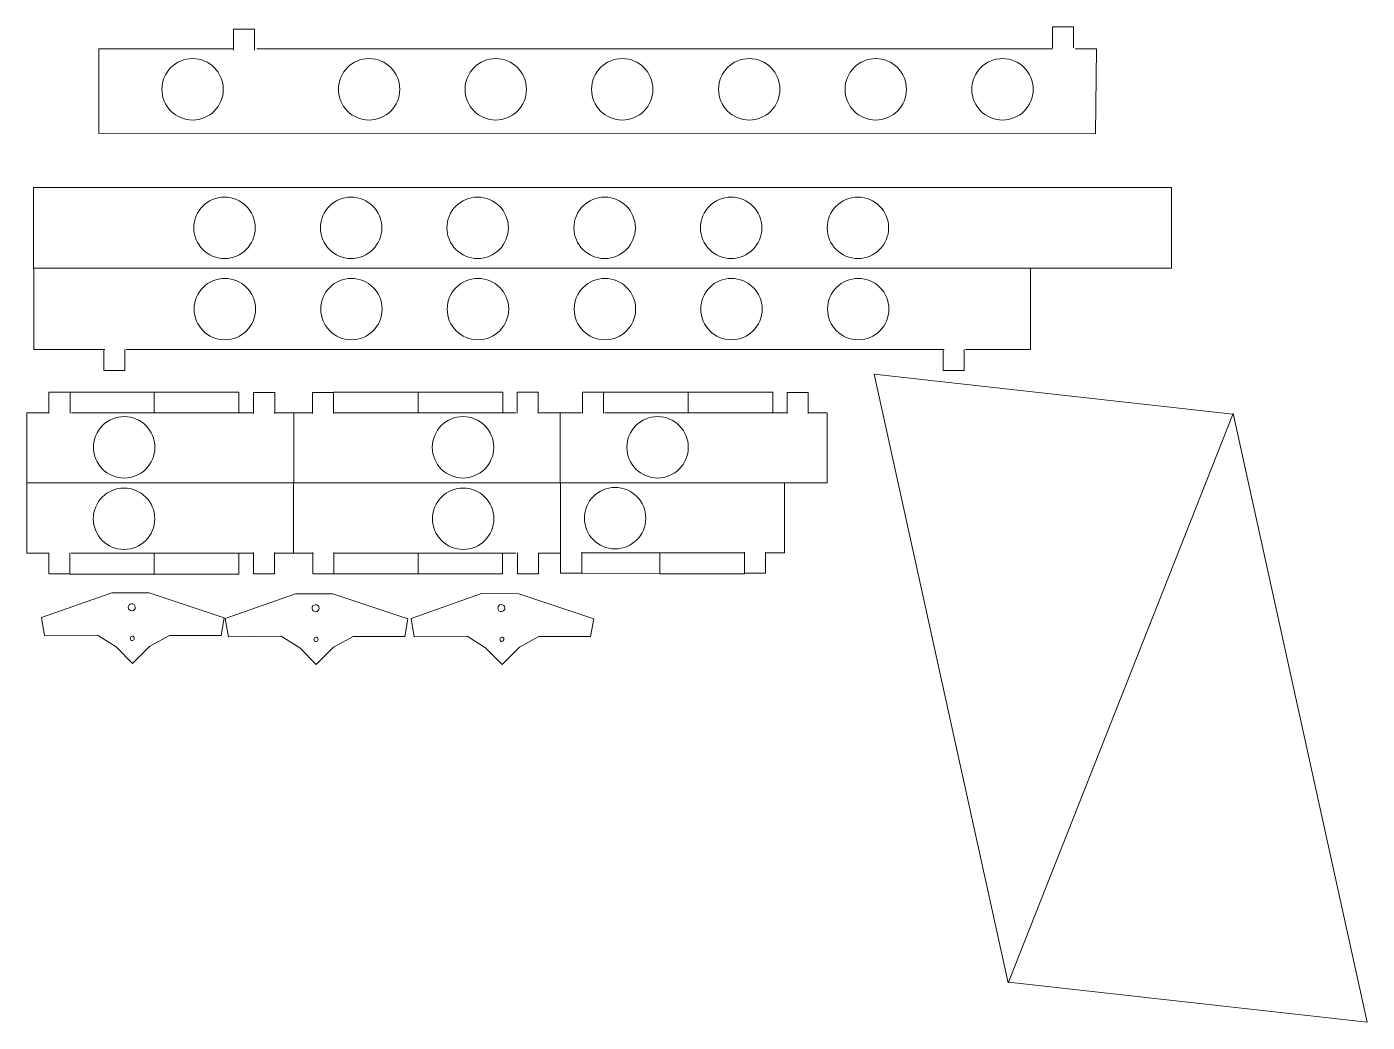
# Model space of a CAD drawing. Header units: millimetres. Extents: x -304 to 304, y -349 to 274.
# Drawn here: x -77.4 to 304.5, y -349 to -65.5 of the extents above; entities that cross this region are included whole.
import ezdxf

# ---------------------------------------------------------------- set-up
doc = ezdxf.new("R2010")
doc.units = ezdxf.units.MM
doc.header["$MEASUREMENT"] = 0
doc.layers.add('Layer 1', color=7, linetype='Continuous')

msp = doc.modelspace()

# ---------------------------------------------------------------- linework, layer by layer
at = {"layer": 'Layer 1', "color": 240, "lineweight": 9}
for points, knots in [([(-12.5644, -72.1648), (-12.5644, -72.1648), (-12.5644, -66.1648), (-12.5644, -66.1648), (-12.5644, -66.1648), (-12.5644, -66.1648), (-18.5644, -66.1648), (-18.5644, -66.1648), (-18.5644, -66.1648), (-18.5644, -66.1648), (-18.5644, -72.1648), (-18.5644, -72.1648)], [0, 0, 0, 0, 0.25, 0.25, 0.25, 0.25, 0.5, 0.5, 0.5, 0.5, 1, 1, 1, 1]), ([(220.798, -71.5273), (220.798, -71.5273), (220.798, -65.5273), (220.798, -65.5273), (220.798, -65.5273), (220.798, -65.5273), (214.798, -65.5273), (214.798, -65.5273), (214.798, -65.5273), (214.798, -65.5273), (214.798, -71.5273), (214.798, -71.5273)], [0, 0, 0, 0, 0.25, 0.25, 0.25, 0.25, 0.5, 0.5, 0.5, 0.5, 1, 1, 1, 1]), ([(-18.6007, -71.8298), (-18.6007, -71.8298), (-56.9157, -71.8298), (-56.9157, -71.8298), (-56.9157, -71.8298), (-56.9157, -71.8298), (-56.9157, -95.8882), (-56.9157, -95.8882), (-56.9157, -95.8882), (-56.9157, -95.8882), (227.0361, -95.975), (227.0361, -95.975), (227.0361, -95.975), (227.0361, -95.975), (227.3218, -71.8298), (227.3218, -71.8298), (227.3218, -71.8298), (227.3218, -71.8298), (221.2884, -71.8298), (221.2884, -71.8298)], [0, 0, 0, 0, 0.16666667, 0.16666667, 0.16666667, 0.16666667, 0.33333333, 0.33333333, 0.33333333, 0.33333333, 0.5, 0.5, 0.5, 0.5, 0.66666667, 0.66666667, 0.66666667, 0.66666667, 1, 1, 1, 1]), ([(-38.9628, -83.3298), (-38.9628, -88.1623), (-35.0453, -92.0798), (-30.2128, -92.0798), (-30.2128, -92.0798), (-25.3803, -92.0798), (-21.4628, -88.1623), (-21.4628, -83.3298), (-21.4628, -83.3298), (-21.4628, -78.4973), (-25.3803, -74.5798), (-30.2128, -74.5798), (-30.2128, -74.5798), (-35.0453, -74.5798), (-38.9628, -78.4973), (-38.9628, -83.3298)], [0, 0, 0, 0, 0.2, 0.2, 0.2, 0.2, 0.4, 0.4, 0.4, 0.4, 0.6, 0.6, 0.6, 0.6, 1, 1, 1, 1]), ([(11.3292, -83.3298), (11.3292, -88.1623), (15.2467, -92.0798), (20.0792, -92.0798), (20.0792, -92.0798), (24.9117, -92.0798), (28.8292, -88.1623), (28.8292, -83.3298), (28.8292, -83.3298), (28.8292, -78.4973), (24.9117, -74.5798), (20.0792, -74.5798), (20.0792, -74.5798), (15.2467, -74.5798), (11.3292, -78.4973), (11.3292, -83.3298)], [0, 0, 0, 0, 0.2, 0.2, 0.2, 0.2, 0.4, 0.4, 0.4, 0.4, 0.6, 0.6, 0.6, 0.6, 1, 1, 1, 1]), ([(47.4126, -83.3298), (47.4126, -88.1623), (51.3301, -92.0798), (56.1626, -92.0798), (56.1626, -92.0798), (60.9951, -92.0798), (64.9126, -88.1623), (64.9126, -83.3298), (64.9126, -83.3298), (64.9126, -78.4973), (60.9951, -74.5798), (56.1626, -74.5798), (56.1626, -74.5798), (51.3301, -74.5798), (47.4126, -78.4973), (47.4126, -83.3298)], [0, 0, 0, 0, 0.2, 0.2, 0.2, 0.2, 0.4, 0.4, 0.4, 0.4, 0.6, 0.6, 0.6, 0.6, 1, 1, 1, 1]), ([(83.4605, -83.3298), (83.4605, -88.1623), (87.378, -92.0798), (92.2105, -92.0798), (92.2105, -92.0798), (97.043, -92.0798), (100.9605, -88.1623), (100.9605, -83.3298), (100.9605, -83.3298), (100.9605, -78.4973), (97.043, -74.5798), (92.2105, -74.5798), (92.2105, -74.5798), (87.378, -74.5798), (83.4605, -78.4973), (83.4605, -83.3298)], [0, 0, 0, 0, 0.2, 0.2, 0.2, 0.2, 0.4, 0.4, 0.4, 0.4, 0.6, 0.6, 0.6, 0.6, 1, 1, 1, 1]), ([(119.6439, -83.3298), (119.6439, -88.1623), (123.5614, -92.0798), (128.3939, -92.0798), (128.3939, -92.0798), (133.2264, -92.0798), (137.1439, -88.1623), (137.1439, -83.3298), (137.1439, -83.3298), (137.1439, -78.4973), (133.2264, -74.5798), (128.3939, -74.5798), (128.3939, -74.5798), (123.5614, -74.5798), (119.6439, -78.4973), (119.6439, -83.3298)], [0, 0, 0, 0, 0.2, 0.2, 0.2, 0.2, 0.4, 0.4, 0.4, 0.4, 0.6, 0.6, 0.6, 0.6, 1, 1, 1, 1]), ([(155.6918, -83.3298), (155.6918, -88.1623), (159.6093, -92.0798), (164.4418, -92.0798), (164.4418, -92.0798), (169.2743, -92.0798), (173.1918, -88.1623), (173.1918, -83.3298), (173.1918, -83.3298), (173.1918, -78.4973), (169.2743, -74.5798), (164.4418, -74.5798), (164.4418, -74.5798), (159.6093, -74.5798), (155.6918, -78.4973), (155.6918, -83.3298)], [0, 0, 0, 0, 0.2, 0.2, 0.2, 0.2, 0.4, 0.4, 0.4, 0.4, 0.6, 0.6, 0.6, 0.6, 1, 1, 1, 1]), ([(191.8106, -83.3298), (191.8106, -88.1623), (195.7281, -92.0798), (200.5606, -92.0798), (200.5606, -92.0798), (205.3931, -92.0798), (209.3106, -88.1623), (209.3106, -83.3298), (209.3106, -83.3298), (209.3106, -78.4973), (205.3931, -74.5798), (200.5606, -74.5798), (200.5606, -74.5798), (195.7281, -74.5798), (191.8106, -78.4973), (191.8106, -83.3298)], [0, 0, 0, 0, 0.2, 0.2, 0.2, 0.2, 0.4, 0.4, 0.4, 0.4, 0.6, 0.6, 0.6, 0.6, 1, 1, 1, 1]), ([(-75.5082, -111.2793), (-75.5082, -111.2793), (248.7085, -111.2793), (248.7085, -111.2793), (248.7085, -111.2793), (248.7085, -111.2793), (248.7084, -134.2793), (248.7084, -134.2793), (248.7084, -134.2793), (248.7084, -134.2793), (-75.5082, -134.2793), (-75.5082, -134.2793), (-75.5082, -134.2793), (-75.5082, -134.2793), (-75.5082, -111.2793), (-75.5082, -111.2793)], [0, 0, 0, 0, 0.2, 0.2, 0.2, 0.2, 0.4, 0.4, 0.4, 0.4, 0.6, 0.6, 0.6, 0.6, 1, 1, 1, 1]), ([(-29.87, -122.7793), (-29.87, -117.9468), (-25.9525, -114.0293), (-21.12, -114.0293), (-21.12, -114.0293), (-16.2875, -114.0293), (-12.37, -117.9468), (-12.37, -122.7793), (-12.37, -122.7793), (-12.37, -127.6118), (-16.2875, -131.5293), (-21.12, -131.5293), (-21.12, -131.5293), (-25.9525, -131.5293), (-29.87, -127.6118), (-29.87, -122.7793)], [0, 0, 0, 0, 0.2, 0.2, 0.2, 0.2, 0.4, 0.4, 0.4, 0.4, 0.6, 0.6, 0.6, 0.6, 1, 1, 1, 1]), ([(6.2134, -122.7793), (6.2134, -117.9468), (10.1309, -114.0293), (14.9634, -114.0293), (14.9634, -114.0293), (19.7959, -114.0293), (23.7134, -117.9468), (23.7134, -122.7793), (23.7134, -122.7793), (23.7134, -127.6118), (19.7959, -131.5293), (14.9634, -131.5293), (14.9634, -131.5293), (10.1309, -131.5293), (6.2134, -127.6118), (6.2134, -122.7793)], [0, 0, 0, 0, 0.2, 0.2, 0.2, 0.2, 0.4, 0.4, 0.4, 0.4, 0.6, 0.6, 0.6, 0.6, 1, 1, 1, 1]), ([(42.2613, -122.7793), (42.2613, -117.9468), (46.1788, -114.0293), (51.0113, -114.0293), (51.0113, -114.0293), (55.8438, -114.0293), (59.7613, -117.9468), (59.7613, -122.7793), (59.7613, -122.7793), (59.7613, -127.6118), (55.8438, -131.5293), (51.0113, -131.5293), (51.0113, -131.5293), (46.1788, -131.5293), (42.2613, -127.6118), (42.2613, -122.7793)], [0, 0, 0, 0, 0.2, 0.2, 0.2, 0.2, 0.4, 0.4, 0.4, 0.4, 0.6, 0.6, 0.6, 0.6, 1, 1, 1, 1]), ([(78.4447, -122.7793), (78.4447, -117.9468), (82.3622, -114.0293), (87.1947, -114.0293), (87.1947, -114.0293), (92.0272, -114.0293), (95.9447, -117.9468), (95.9447, -122.7793), (95.9447, -122.7793), (95.9447, -127.6118), (92.0272, -131.5293), (87.1947, -131.5293), (87.1947, -131.5293), (82.3622, -131.5293), (78.4447, -127.6118), (78.4447, -122.7793)], [0, 0, 0, 0, 0.2, 0.2, 0.2, 0.2, 0.4, 0.4, 0.4, 0.4, 0.6, 0.6, 0.6, 0.6, 1, 1, 1, 1]), ([(114.4926, -122.7793), (114.4926, -117.9468), (118.4101, -114.0293), (123.2426, -114.0293), (123.2426, -114.0293), (128.0751, -114.0293), (131.9926, -117.9468), (131.9926, -122.7793), (131.9926, -122.7793), (131.9926, -127.6118), (128.0751, -131.5293), (123.2426, -131.5293), (123.2426, -131.5293), (118.4101, -131.5293), (114.4926, -127.6118), (114.4926, -122.7793)], [0, 0, 0, 0, 0.2, 0.2, 0.2, 0.2, 0.4, 0.4, 0.4, 0.4, 0.6, 0.6, 0.6, 0.6, 1, 1, 1, 1]), ([(150.6114, -122.7793), (150.6114, -117.9468), (154.5289, -114.0293), (159.3614, -114.0293), (159.3614, -114.0293), (164.1939, -114.0293), (168.1114, -117.9468), (168.1114, -122.7793), (168.1114, -122.7793), (168.1114, -127.6118), (164.1939, -131.5293), (159.3614, -131.5293), (159.3614, -131.5293), (154.5289, -131.5293), (150.6114, -127.6118), (150.6114, -122.7793)], [0, 0, 0, 0, 0.2, 0.2, 0.2, 0.2, 0.4, 0.4, 0.4, 0.4, 0.6, 0.6, 0.6, 0.6, 1, 1, 1, 1]), ([(-55.2623, -157.43), (-55.2623, -157.43), (-75.4207, -157.43), (-75.4207, -157.43), (-75.4207, -157.43), (-75.4207, -157.43), (-75.4207, -134.43), (-75.4207, -134.43)], [0, 0, 0, 0, 0.33333333, 0.33333333, 0.33333333, 0.33333333, 1, 1, 1, 1]), ([(-29.7825, -145.93), (-29.7825, -141.0975), (-25.865, -137.18), (-21.0325, -137.18), (-21.0325, -137.18), (-16.2, -137.18), (-12.2825, -141.0975), (-12.2825, -145.93), (-12.2825, -145.93), (-12.2825, -150.7625), (-16.2, -154.68), (-21.0325, -154.68), (-21.0325, -154.68), (-25.865, -154.68), (-29.7825, -150.7625), (-29.7825, -145.93)], [0, 0, 0, 0, 0.2, 0.2, 0.2, 0.2, 0.4, 0.4, 0.4, 0.4, 0.6, 0.6, 0.6, 0.6, 1, 1, 1, 1]), ([(6.3009, -145.93), (6.3009, -141.0975), (10.2184, -137.18), (15.0509, -137.18), (15.0509, -137.18), (19.8834, -137.18), (23.8009, -141.0975), (23.8009, -145.93), (23.8009, -145.93), (23.8009, -150.7625), (19.8834, -154.68), (15.0509, -154.68), (15.0509, -154.68), (10.2184, -154.68), (6.3009, -150.7625), (6.3009, -145.93)], [0, 0, 0, 0, 0.2, 0.2, 0.2, 0.2, 0.4, 0.4, 0.4, 0.4, 0.6, 0.6, 0.6, 0.6, 1, 1, 1, 1]), ([(42.3488, -145.93), (42.3488, -141.0975), (46.2663, -137.18), (51.0988, -137.18), (51.0988, -137.18), (55.9313, -137.18), (59.8488, -141.0975), (59.8488, -145.93), (59.8488, -145.93), (59.8488, -150.7625), (55.9313, -154.68), (51.0988, -154.68), (51.0988, -154.68), (46.2663, -154.68), (42.3488, -150.7625), (42.3488, -145.93)], [0, 0, 0, 0, 0.2, 0.2, 0.2, 0.2, 0.4, 0.4, 0.4, 0.4, 0.6, 0.6, 0.6, 0.6, 1, 1, 1, 1]), ([(78.5322, -145.93), (78.5322, -141.0975), (82.4497, -137.18), (87.2822, -137.18), (87.2822, -137.18), (92.1147, -137.18), (96.0322, -141.0975), (96.0322, -145.93), (96.0322, -145.93), (96.0322, -150.7625), (92.1147, -154.68), (87.2822, -154.68), (87.2822, -154.68), (82.4497, -154.68), (78.5322, -150.7625), (78.5322, -145.93)], [0, 0, 0, 0, 0.2, 0.2, 0.2, 0.2, 0.4, 0.4, 0.4, 0.4, 0.6, 0.6, 0.6, 0.6, 1, 1, 1, 1]), ([(114.5801, -145.93), (114.5801, -141.0975), (118.4976, -137.18), (123.3301, -137.18), (123.3301, -137.18), (128.1626, -137.18), (132.0801, -141.0975), (132.0801, -145.93), (132.0801, -145.93), (132.0801, -150.7625), (128.1626, -154.68), (123.3301, -154.68), (123.3301, -154.68), (118.4976, -154.68), (114.5801, -150.7625), (114.5801, -145.93)], [0, 0, 0, 0, 0.2, 0.2, 0.2, 0.2, 0.4, 0.4, 0.4, 0.4, 0.6, 0.6, 0.6, 0.6, 1, 1, 1, 1]), ([(150.6989, -145.93), (150.6989, -141.0975), (154.6164, -137.18), (159.4489, -137.18), (159.4489, -137.18), (164.2814, -137.18), (168.1989, -141.0975), (168.1989, -145.93), (168.1989, -145.93), (168.1989, -150.7625), (164.2814, -154.68), (159.4489, -154.68), (159.4489, -154.68), (154.6164, -154.68), (150.6989, -150.7625), (150.6989, -145.93)], [0, 0, 0, 0, 0.2, 0.2, 0.2, 0.2, 0.4, 0.4, 0.4, 0.4, 0.6, 0.6, 0.6, 0.6, 1, 1, 1, 1]), ([(208.5793, -134.43), (208.5793, -134.43), (208.5793, -157.43), (208.5793, -157.43), (208.5793, -157.43), (208.5793, -157.43), (190.0066, -157.43), (190.0066, -157.43)], [0, 0, 0, 0, 0.33333333, 0.33333333, 0.33333333, 0.33333333, 1, 1, 1, 1]), ([(-49.5169, -157.412), (-49.5169, -157.412), (-49.5169, -163.412), (-49.5169, -163.412), (-49.5169, -163.412), (-49.5169, -163.412), (-55.5169, -163.412), (-55.5169, -163.412), (-55.5169, -163.412), (-55.5169, -163.412), (-55.5169, -157.412), (-55.5169, -157.412)], [0, 0, 0, 0, 0.25, 0.25, 0.25, 0.25, 0.5, 0.5, 0.5, 0.5, 1, 1, 1, 1]), ([(189.6664, -157.412), (189.6664, -157.412), (189.6664, -163.412), (189.6664, -163.412), (189.6664, -163.412), (189.6664, -163.412), (183.6664, -163.412), (183.6664, -163.412), (183.6664, -163.412), (183.6664, -163.412), (183.6664, -157.412), (183.6664, -157.412)], [0, 0, 0, 0, 0.25, 0.25, 0.25, 0.25, 0.5, 0.5, 0.5, 0.5, 1, 1, 1, 1]), ([(-71.1266, -175.5941), (-71.1266, -175.5941), (-71.1266, -169.5941), (-71.1266, -169.5941), (-71.1266, -169.5941), (-71.1266, -169.5941), (-65.1266, -169.5941), (-65.1266, -169.5941), (-65.1266, -169.5941), (-65.1266, -169.5941), (-65.1266, -175.5941), (-65.1266, -175.5941)], [0, 0, 0, 0, 0.25, 0.25, 0.25, 0.25, 0.5, 0.5, 0.5, 0.5, 1, 1, 1, 1]), ([(-65.1217, -169.6093), (-65.1217, -169.6093), (-41.1217, -169.6093), (-41.1217, -169.6093), (-41.1217, -169.6093), (-41.1217, -169.6093), (-41.1217, -175.6093), (-41.1217, -175.6093)], [0, 0, 0, 0, 0.33333333, 0.33333333, 0.33333333, 0.33333333, 1, 1, 1, 1]), ([(-41.0217, -169.6093), (-41.0217, -169.6093), (-17.0217, -169.6093), (-17.0217, -169.6093), (-17.0217, -169.6093), (-17.0217, -169.6093), (-17.0217, -175.6093), (-17.0217, -175.6093)], [0, 0, 0, 0, 0.33333333, 0.33333333, 0.33333333, 0.33333333, 1, 1, 1, 1]), ([(-12.8183, -175.6494), (-12.8183, -175.6494), (-12.8183, -169.6494), (-12.8183, -169.6494), (-12.8183, -169.6494), (-12.8183, -169.6494), (-6.8183, -169.6494), (-6.8183, -169.6494), (-6.8183, -169.6494), (-6.8183, -169.6494), (-6.8183, -175.6494), (-6.8183, -175.6494)], [0, 0, 0, 0, 0.25, 0.25, 0.25, 0.25, 0.5, 0.5, 0.5, 0.5, 1, 1, 1, 1]), ([(9.96, -175.6511), (9.96, -175.6511), (9.96, -169.6511), (9.96, -169.6511), (9.96, -169.6511), (9.96, -169.6511), (3.96, -169.6511), (3.96, -169.6511), (3.96, -169.6511), (3.96, -169.6511), (3.96, -175.6511), (3.96, -175.6511)], [0, 0, 0, 0, 0.25, 0.25, 0.25, 0.25, 0.5, 0.5, 0.5, 0.5, 1, 1, 1, 1]), ([(10.0711, -169.551), (10.0711, -169.551), (34.0711, -169.551), (34.0711, -169.551), (34.0711, -169.551), (34.0711, -169.551), (34.0711, -175.551), (34.0711, -175.551)], [0, 0, 0, 0, 0.33333333, 0.33333333, 0.33333333, 0.33333333, 1, 1, 1, 1]), ([(34.1711, -169.551), (34.1711, -169.551), (58.1711, -169.551), (58.1711, -169.551), (58.1711, -169.551), (58.1711, -169.551), (58.1711, -175.551), (58.1711, -175.551)], [0, 0, 0, 0, 0.33333333, 0.33333333, 0.33333333, 0.33333333, 1, 1, 1, 1]), ([(68.2683, -175.5958), (68.2683, -175.5958), (68.2683, -169.5958), (68.2683, -169.5958), (68.2683, -169.5958), (68.2683, -169.5958), (62.2683, -169.5958), (62.2683, -169.5958), (62.2683, -169.5958), (62.2683, -169.5958), (62.2683, -175.5958), (62.2683, -175.5958)], [0, 0, 0, 0, 0.25, 0.25, 0.25, 0.25, 0.5, 0.5, 0.5, 0.5, 1, 1, 1, 1]), ([(80.8561, -175.594), (80.8561, -175.594), (80.8561, -169.594), (80.8561, -169.594), (80.8561, -169.594), (80.8561, -169.594), (86.8561, -169.594), (86.8561, -169.594), (86.8561, -169.594), (86.8561, -169.594), (86.8561, -175.594), (86.8561, -175.594)], [0, 0, 0, 0, 0.25, 0.25, 0.25, 0.25, 0.5, 0.5, 0.5, 0.5, 1, 1, 1, 1]), ([(86.9988, -169.5526), (86.9988, -169.5526), (110.9988, -169.5526), (110.9988, -169.5526), (110.9988, -169.5526), (110.9988, -169.5526), (110.9988, -175.5526), (110.9988, -175.5526)], [0, 0, 0, 0, 0.33333333, 0.33333333, 0.33333333, 0.33333333, 1, 1, 1, 1]), ([(111.0988, -169.5526), (111.0988, -169.5526), (135.0988, -169.5526), (135.0988, -169.5526), (135.0988, -169.5526), (135.0988, -169.5526), (135.0988, -175.5526), (135.0988, -175.5526)], [0, 0, 0, 0, 0.33333333, 0.33333333, 0.33333333, 0.33333333, 1, 1, 1, 1]), ([(139.1644, -175.6493), (139.1644, -175.6493), (139.1644, -169.6493), (139.1644, -169.6493), (139.1644, -169.6493), (139.1644, -169.6493), (145.1644, -169.6493), (145.1644, -169.6493), (145.1644, -169.6493), (145.1644, -169.6493), (145.1644, -175.6493), (145.1644, -175.6493)], [0, 0, 0, 0, 0.25, 0.25, 0.25, 0.25, 0.5, 0.5, 0.5, 0.5, 1, 1, 1, 1]), ([(-6.9211, -175.4475), (-6.9211, -175.4475), (-1.3987, -175.4475), (-1.3987, -175.4475), (-1.3987, -175.4475), (-1.3987, -175.4475), (-1.3987, -195.4475), (-1.3987, -195.4475), (-1.3987, -195.4475), (-1.3987, -195.4475), (-77.3987, -195.4475), (-77.3987, -195.4475), (-77.3987, -195.4475), (-77.3987, -195.4475), (-77.3987, -175.4475), (-77.3987, -175.4475), (-77.3987, -175.4475), (-77.3987, -175.4475), (-71.3471, -175.4475), (-71.3471, -175.4475)], [0, 0, 0, 0, 0.16666667, 0.16666667, 0.16666667, 0.16666667, 0.33333333, 0.33333333, 0.33333333, 0.33333333, 0.5, 0.5, 0.5, 0.5, 0.66666667, 0.66666667, 0.66666667, 0.66666667, 1, 1, 1, 1]), ([(-1.4596, -195.4492), (-1.4596, -195.4492), (74.5404, -195.4492), (74.5404, -195.4492), (74.5404, -195.4492), (74.5404, -195.4492), (74.5404, -175.4492), (74.5404, -175.4492), (74.5404, -175.4492), (74.5404, -175.4492), (68.4888, -175.4492), (68.4888, -175.4492)], [0, 0, 0, 0, 0.25, 0.25, 0.25, 0.25, 0.5, 0.5, 0.5, 0.5, 1, 1, 1, 1]), ([(145.0616, -175.4474), (145.0616, -175.4474), (150.584, -175.4474), (150.584, -175.4474), (150.584, -175.4474), (150.584, -175.4474), (150.584, -195.4474), (150.584, -195.4474), (150.584, -195.4474), (150.584, -195.4474), (74.584, -195.4474), (74.584, -195.4474)], [0, 0, 0, 0, 0.25, 0.25, 0.25, 0.25, 0.5, 0.5, 0.5, 0.5, 1, 1, 1, 1]), ([(-58.4487, -185.2965), (-58.4487, -180.464), (-54.5312, -176.5465), (-49.6987, -176.5465), (-49.6987, -176.5465), (-44.8662, -176.5465), (-40.9487, -180.464), (-40.9487, -185.2965), (-40.9487, -185.2965), (-40.9487, -190.129), (-44.8662, -194.0465), (-49.6987, -194.0465), (-49.6987, -194.0465), (-54.5312, -194.0465), (-58.4487, -190.129), (-58.4487, -185.2965)], [0, 0, 0, 0, 0.2, 0.2, 0.2, 0.2, 0.4, 0.4, 0.4, 0.4, 0.6, 0.6, 0.6, 0.6, 1, 1, 1, 1]), ([(55.5904, -185.2982), (55.5904, -180.4657), (51.6729, -176.5482), (46.8404, -176.5482), (46.8404, -176.5482), (42.0079, -176.5482), (38.0904, -180.4657), (38.0904, -185.2982), (38.0904, -185.2982), (38.0904, -190.1307), (42.0079, -194.0482), (46.8404, -194.0482), (46.8404, -194.0482), (51.6729, -194.0482), (55.5904, -190.1307), (55.5904, -185.2982)], [0, 0, 0, 0, 0.2, 0.2, 0.2, 0.2, 0.4, 0.4, 0.4, 0.4, 0.6, 0.6, 0.6, 0.6, 1, 1, 1, 1]), ([(93.534, -185.2964), (93.534, -180.4639), (97.4515, -176.5464), (102.284, -176.5464), (102.284, -176.5464), (107.1165, -176.5464), (111.034, -180.4639), (111.034, -185.2964), (111.034, -185.2964), (111.034, -190.1289), (107.1165, -194.0464), (102.284, -194.0464), (102.284, -194.0464), (97.4515, -194.0464), (93.534, -190.1289), (93.534, -185.2964)], [0, 0, 0, 0, 0.2, 0.2, 0.2, 0.2, 0.4, 0.4, 0.4, 0.4, 0.6, 0.6, 0.6, 0.6, 1, 1, 1, 1]), ([(-77.4487, -195.4896), (-77.4487, -195.4896), (-77.4487, -215.4896), (-77.4487, -215.4896), (-77.4487, -215.4896), (-77.4487, -215.4896), (-71.3971, -215.4896), (-71.3971, -215.4896)], [0, 0, 0, 0, 0.33333333, 0.33333333, 0.33333333, 0.33333333, 1, 1, 1, 1]), ([(-58.4987, -205.6406), (-58.4987, -210.4731), (-54.5812, -214.3906), (-49.7487, -214.3906), (-49.7487, -214.3906), (-44.9162, -214.3906), (-40.9987, -210.4731), (-40.9987, -205.6406), (-40.9987, -205.6406), (-40.9987, -200.8081), (-44.9162, -196.8906), (-49.7487, -196.8906), (-49.7487, -196.8906), (-54.5812, -196.8906), (-58.4987, -200.8081), (-58.4987, -205.6406)], [0, 0, 0, 0, 0.2, 0.2, 0.2, 0.2, 0.4, 0.4, 0.4, 0.4, 0.6, 0.6, 0.6, 0.6, 1, 1, 1, 1]), ([(-6.9711, -215.4896), (-6.9711, -215.4896), (-1.4487, -215.4896), (-1.4487, -215.4896), (-1.4487, -215.4896), (-1.4487, -215.4896), (-1.4487, -195.4896), (-1.4487, -195.4896)], [0, 0, 0, 0, 0.33333333, 0.33333333, 0.33333333, 0.33333333, 1, 1, 1, 1]), ([(55.6404, -205.6423), (55.6404, -210.4748), (51.7229, -214.3923), (46.8904, -214.3923), (46.8904, -214.3923), (42.0579, -214.3923), (38.1404, -210.4748), (38.1404, -205.6423), (38.1404, -205.6423), (38.1404, -200.8098), (42.0579, -196.8923), (46.8904, -196.8923), (46.8904, -196.8923), (51.7229, -196.8923), (55.6404, -200.8098), (55.6404, -205.6423)], [0, 0, 0, 0, 0.2, 0.2, 0.2, 0.2, 0.4, 0.4, 0.4, 0.4, 0.6, 0.6, 0.6, 0.6, 1, 1, 1, 1]), ([(74.5904, -195.4913), (74.5904, -195.4913), (74.5904, -215.4913), (74.5904, -215.4913), (74.5904, -215.4913), (74.5904, -215.4913), (68.5388, -215.4913), (68.5388, -215.4913)], [0, 0, 0, 0, 0.33333333, 0.33333333, 0.33333333, 0.33333333, 1, 1, 1, 1]), ([(81.4281, -205.4803), (81.4281, -210.3128), (85.3456, -214.2303), (90.1781, -214.2303), (90.1781, -214.2303), (95.0106, -214.2303), (98.9281, -210.3128), (98.9281, -205.4803), (98.9281, -205.4803), (98.9281, -200.6478), (95.0106, -196.7303), (90.1781, -196.7303), (90.1781, -196.7303), (85.3456, -196.7303), (81.4281, -200.6478), (81.4281, -205.4803)], [0, 0, 0, 0, 0.2, 0.2, 0.2, 0.2, 0.4, 0.4, 0.4, 0.4, 0.6, 0.6, 0.6, 0.6, 1, 1, 1, 1]), ([(132.9557, -215.3293), (132.9557, -215.3293), (138.4781, -215.3293), (138.4781, -215.3293), (138.4781, -215.3293), (138.4781, -215.3293), (138.4781, -195.3293), (138.4781, -195.3293)], [0, 0, 0, 0, 0.33333333, 0.33333333, 0.33333333, 0.33333333, 1, 1, 1, 1]), ([(-71.1766, -215.343), (-71.1766, -215.343), (-71.1766, -221.343), (-71.1766, -221.343), (-71.1766, -221.343), (-71.1766, -221.343), (-65.1766, -221.343), (-65.1766, -221.343), (-65.1766, -221.343), (-65.1766, -221.343), (-65.1766, -215.343), (-65.1766, -215.343)], [0, 0, 0, 0, 0.25, 0.25, 0.25, 0.25, 0.5, 0.5, 0.5, 0.5, 1, 1, 1, 1]), ([(-65.1705, -221.3917), (-65.1705, -221.3917), (-41.1705, -221.3917), (-41.1705, -221.3917), (-41.1705, -221.3917), (-41.1705, -221.3917), (-41.1705, -215.3917), (-41.1705, -215.3917)], [0, 0, 0, 0, 0.33333333, 0.33333333, 0.33333333, 0.33333333, 1, 1, 1, 1]), ([(-41.0705, -221.3917), (-41.0705, -221.3917), (-17.0705, -221.3917), (-17.0705, -221.3917), (-17.0705, -221.3917), (-17.0705, -221.3917), (-17.0705, -215.3917), (-17.0705, -215.3917)], [0, 0, 0, 0, 0.33333333, 0.33333333, 0.33333333, 0.33333333, 1, 1, 1, 1]), ([(-12.8683, -215.2877), (-12.8683, -215.2877), (-12.8683, -221.2877), (-12.8683, -221.2877), (-12.8683, -221.2877), (-12.8683, -221.2877), (-6.8683, -221.2877), (-6.8683, -221.2877), (-6.8683, -221.2877), (-6.8683, -221.2877), (-6.8683, -215.2877), (-6.8683, -215.2877)], [0, 0, 0, 0, 0.25, 0.25, 0.25, 0.25, 0.5, 0.5, 0.5, 0.5, 1, 1, 1, 1]), ([(10.01, -215.2894), (10.01, -215.2894), (10.01, -221.2894), (10.01, -221.2894), (10.01, -221.2894), (10.01, -221.2894), (4.01, -221.2894), (4.01, -221.2894), (4.01, -221.2894), (4.01, -221.2894), (4.01, -215.2894), (4.01, -215.2894)], [0, 0, 0, 0, 0.25, 0.25, 0.25, 0.25, 0.5, 0.5, 0.5, 0.5, 1, 1, 1, 1]), ([(10.0373, -221.3255), (10.0373, -221.3255), (34.0373, -221.3255), (34.0373, -221.3255), (34.0373, -221.3255), (34.0373, -221.3255), (34.0373, -215.3255), (34.0373, -215.3255)], [0, 0, 0, 0, 0.33333333, 0.33333333, 0.33333333, 0.33333333, 1, 1, 1, 1]), ([(34.1373, -221.3255), (34.1373, -221.3255), (58.1373, -221.3255), (58.1373, -221.3255), (58.1373, -221.3255), (58.1373, -221.3255), (58.1373, -215.3255), (58.1373, -215.3255)], [0, 0, 0, 0, 0.33333333, 0.33333333, 0.33333333, 0.33333333, 1, 1, 1, 1]), ([(68.3183, -215.3447), (68.3183, -215.3447), (68.3183, -221.3447), (68.3183, -221.3447), (68.3183, -221.3447), (68.3183, -221.3447), (62.3183, -221.3447), (62.3183, -221.3447), (62.3183, -221.3447), (62.3183, -221.3447), (62.3183, -215.3447), (62.3183, -215.3447)], [0, 0, 0, 0, 0.25, 0.25, 0.25, 0.25, 0.5, 0.5, 0.5, 0.5, 1, 1, 1, 1]), ([(74.6502, -215.1827), (74.6502, -215.1827), (74.6502, -221.1827), (74.6502, -221.1827), (74.6502, -221.1827), (74.6502, -221.1827), (80.6502, -221.1827), (80.6502, -221.1827), (80.6502, -221.1827), (80.6502, -221.1827), (80.6502, -215.1827), (80.6502, -215.1827)], [0, 0, 0, 0, 0.25, 0.25, 0.25, 0.25, 0.5, 0.5, 0.5, 0.5, 1, 1, 1, 1]), ([(80.6502, -221.2827), (80.6502, -221.2827), (102.9613, -221.3255), (102.9613, -221.3255), (102.9613, -221.3255), (102.9613, -221.3255), (102.9613, -215.3255), (102.9613, -215.3255)], [0, 0, 0, 0, 0.33333333, 0.33333333, 0.33333333, 0.33333333, 1, 1, 1, 1]), ([(127.0585, -215.1274), (127.0585, -215.1274), (127.0585, -221.1274), (127.0585, -221.1274), (127.0585, -221.1274), (127.0585, -221.1274), (133.0585, -221.1274), (133.0585, -221.1274), (133.0585, -221.1274), (133.0585, -221.1274), (133.0585, -215.1274), (133.0585, -215.1274)], [0, 0, 0, 0, 0.25, 0.25, 0.25, 0.25, 0.5, 0.5, 0.5, 0.5, 1, 1, 1, 1]), ([(-72.3729, -238.983), (-72.3729, -238.983), (-57.321, -238.7791), (-57.321, -238.7791), (-57.321, -238.7791), (-57.321, -238.7791), (-52.0274, -242.1275), (-52.0274, -242.1275), (-52.0274, -242.1275), (-52.0274, -242.1275), (-47.3154, -246.8779), (-47.3154, -246.8779), (-47.3154, -246.8779), (-47.3154, -246.8779), (-42.3756, -241.9659), (-42.3756, -241.9659), (-42.3756, -241.9659), (-42.3756, -241.9659), (-36.8277, -238.8953), (-36.8277, -238.8953), (-36.8277, -238.8953), (-36.8277, -238.8953), (-22.1054, -238.8802), (-22.1054, -238.8802), (-22.1054, -238.8802), (-22.1054, -238.8802), (-21.2091, -233.849), (-21.2091, -233.849), (-21.2091, -233.849), (-21.2091, -233.849), (-42.5834, -226.7258), (-42.5834, -226.7258), (-42.5834, -226.7258), (-42.5834, -226.7258), (-53.2004, -226.7143), (-53.2004, -226.7143), (-53.2004, -226.7143), (-53.2004, -226.7143), (-73.2467, -233.8137), (-73.2467, -233.8137), (-73.2467, -233.8137), (-73.2467, -233.8137), (-72.3729, -238.983), (-72.3729, -238.983)], [0, 0, 0, 0, 0.08333333, 0.08333333, 0.08333333, 0.08333333, 0.16666667, 0.16666667, 0.16666667, 0.16666667, 0.25, 0.25, 0.25, 0.25, 0.33333333, 0.33333333, 0.33333333, 0.33333333, 0.41666667, 0.41666667, 0.41666667, 0.41666667, 0.5, 0.5, 0.5, 0.5, 0.58333333, 0.58333333, 0.58333333, 0.58333333, 0.66666667, 0.66666667, 0.66666667, 0.66666667, 0.75, 0.75, 0.75, 0.75, 0.83333333, 0.83333333, 0.83333333, 0.83333333, 1, 1, 1, 1]), ([(-20.0169, -239.2662), (-20.0169, -239.2662), (-4.965, -239.0623), (-4.965, -239.0623), (-4.965, -239.0623), (-4.965, -239.0623), (0.3286, -242.4107), (0.3286, -242.4107), (0.3286, -242.4107), (0.3286, -242.4107), (5.0406, -247.1611), (5.0406, -247.1611), (5.0406, -247.1611), (5.0406, -247.1611), (9.9804, -242.2491), (9.9804, -242.2491), (9.9804, -242.2491), (9.9804, -242.2491), (15.5283, -239.1785), (15.5283, -239.1785), (15.5283, -239.1785), (15.5283, -239.1785), (30.2506, -239.1634), (30.2506, -239.1634), (30.2506, -239.1634), (30.2506, -239.1634), (31.1469, -234.1322), (31.1469, -234.1322), (31.1469, -234.1322), (31.1469, -234.1322), (9.7726, -227.009), (9.7726, -227.009), (9.7726, -227.009), (9.7726, -227.009), (-0.8444, -226.9975), (-0.8444, -226.9975), (-0.8444, -226.9975), (-0.8444, -226.9975), (-20.8907, -234.0969), (-20.8907, -234.0969), (-20.8907, -234.0969), (-20.8907, -234.0969), (-20.0169, -239.2662), (-20.0169, -239.2662)], [0, 0, 0, 0, 0.08333333, 0.08333333, 0.08333333, 0.08333333, 0.16666667, 0.16666667, 0.16666667, 0.16666667, 0.25, 0.25, 0.25, 0.25, 0.33333333, 0.33333333, 0.33333333, 0.33333333, 0.41666667, 0.41666667, 0.41666667, 0.41666667, 0.5, 0.5, 0.5, 0.5, 0.58333333, 0.58333333, 0.58333333, 0.58333333, 0.66666667, 0.66666667, 0.66666667, 0.66666667, 0.75, 0.75, 0.75, 0.75, 0.83333333, 0.83333333, 0.83333333, 0.83333333, 1, 1, 1, 1]), ([(32.9313, -239.2476), (32.9313, -239.2476), (47.9832, -239.0437), (47.9832, -239.0437), (47.9832, -239.0437), (47.9832, -239.0437), (53.2768, -242.3921), (53.2768, -242.3921), (53.2768, -242.3921), (53.2768, -242.3921), (57.9888, -247.1425), (57.9888, -247.1425), (57.9888, -247.1425), (57.9888, -247.1425), (62.9286, -242.2305), (62.9286, -242.2305), (62.9286, -242.2305), (62.9286, -242.2305), (68.4765, -239.1599), (68.4765, -239.1599), (68.4765, -239.1599), (68.4765, -239.1599), (83.1988, -239.1448), (83.1988, -239.1448), (83.1988, -239.1448), (83.1988, -239.1448), (84.0951, -234.1136), (84.0951, -234.1136), (84.0951, -234.1136), (84.0951, -234.1136), (62.7208, -226.9904), (62.7208, -226.9904), (62.7208, -226.9904), (62.7208, -226.9904), (52.1038, -226.9789), (52.1038, -226.9789), (52.1038, -226.9789), (52.1038, -226.9789), (32.0575, -234.0783), (32.0575, -234.0783), (32.0575, -234.0783), (32.0575, -234.0783), (32.9313, -239.2476), (32.9313, -239.2476)], [0, 0, 0, 0, 0.08333333, 0.08333333, 0.08333333, 0.08333333, 0.16666667, 0.16666667, 0.16666667, 0.16666667, 0.25, 0.25, 0.25, 0.25, 0.33333333, 0.33333333, 0.33333333, 0.33333333, 0.41666667, 0.41666667, 0.41666667, 0.41666667, 0.5, 0.5, 0.5, 0.5, 0.58333333, 0.58333333, 0.58333333, 0.58333333, 0.66666667, 0.66666667, 0.66666667, 0.66666667, 0.75, 0.75, 0.75, 0.75, 0.83333333, 0.83333333, 0.83333333, 0.83333333, 1, 1, 1, 1]), ([(-47.8761, -231.7773), (-47.3568, -231.9651), (-46.7835, -231.6964), (-46.5957, -231.177), (-46.5957, -231.177), (-46.4078, -230.6576), (-46.6766, -230.0843), (-47.196, -229.8965), (-47.196, -229.8965), (-47.7153, -229.7087), (-48.2886, -229.9774), (-48.4765, -230.4968), (-48.4765, -230.4968), (-48.6643, -231.0162), (-48.3955, -231.5895), (-47.8761, -231.7773)], [0, 0, 0, 0, 0.2, 0.2, 0.2, 0.2, 0.4, 0.4, 0.4, 0.4, 0.6, 0.6, 0.6, 0.6, 1, 1, 1, 1]), ([(4.4799, -232.0605), (4.9992, -232.2483), (5.5725, -231.9796), (5.7603, -231.4602), (5.7603, -231.4602), (5.9482, -230.9408), (5.6794, -230.3675), (5.16, -230.1797), (5.16, -230.1797), (4.6407, -229.9919), (4.0674, -230.2606), (3.8795, -230.78), (3.8795, -230.78), (3.6917, -231.2994), (3.9605, -231.8727), (4.4799, -232.0605)], [0, 0, 0, 0, 0.2, 0.2, 0.2, 0.2, 0.4, 0.4, 0.4, 0.4, 0.6, 0.6, 0.6, 0.6, 1, 1, 1, 1]), ([(57.4281, -232.0419), (57.9474, -232.2297), (58.5207, -231.961), (58.7085, -231.4416), (58.7085, -231.4416), (58.8964, -230.9222), (58.6276, -230.3489), (58.1082, -230.1611), (58.1082, -230.1611), (57.5889, -229.9733), (57.0156, -230.242), (56.8277, -230.7614), (56.8277, -230.7614), (56.6399, -231.2808), (56.9087, -231.8541), (57.4281, -232.0419)], [0, 0, 0, 0, 0.2, 0.2, 0.2, 0.2, 0.4, 0.4, 0.4, 0.4, 0.6, 0.6, 0.6, 0.6, 1, 1, 1, 1]), ([(-47.603, -240.3092), (-47.311, -240.4148), (-46.9786, -240.2359), (-46.8606, -239.9095), (-46.8606, -239.9095), (-46.7425, -239.5831), (-46.8835, -239.233), (-47.1755, -239.1274), (-47.1755, -239.1274), (-47.4675, -239.0218), (-47.7999, -239.2007), (-47.9179, -239.5271), (-47.9179, -239.5271), (-48.036, -239.8535), (-47.895, -240.2036), (-47.603, -240.3092)], [0, 0, 0, 0, 0.2, 0.2, 0.2, 0.2, 0.4, 0.4, 0.4, 0.4, 0.6, 0.6, 0.6, 0.6, 1, 1, 1, 1]), ([(4.753, -240.5924), (5.045, -240.698), (5.3774, -240.5191), (5.4954, -240.1927), (5.4954, -240.1927), (5.6135, -239.8663), (5.4725, -239.5162), (5.1805, -239.4106), (5.1805, -239.4106), (4.8885, -239.305), (4.5561, -239.4839), (4.4381, -239.8103), (4.4381, -239.8103), (4.32, -240.1367), (4.461, -240.4868), (4.753, -240.5924)], [0, 0, 0, 0, 0.2, 0.2, 0.2, 0.2, 0.4, 0.4, 0.4, 0.4, 0.6, 0.6, 0.6, 0.6, 1, 1, 1, 1]), ([(57.7012, -240.5738), (57.9932, -240.6794), (58.3256, -240.5005), (58.4436, -240.1741), (58.4436, -240.1741), (58.5617, -239.8477), (58.4207, -239.4976), (58.1287, -239.392), (58.1287, -239.392), (57.8367, -239.2864), (57.5043, -239.4653), (57.3863, -239.7917), (57.3863, -239.7917), (57.2682, -240.1181), (57.4092, -240.4682), (57.7012, -240.5738)], [0, 0, 0, 0, 0.2, 0.2, 0.2, 0.2, 0.4, 0.4, 0.4, 0.4, 0.6, 0.6, 0.6, 0.6, 1, 1, 1, 1])]:
    msp.add_open_spline(points, degree=3, knots=knots, dxfattribs=at)
for points in [[(214.9384, -71.8298), (214.9384, -71.8298), (-11.8979, -71.8298), (-11.8979, -71.8298)], [(183.9212, -157.43), (183.9212, -157.43), (-49.177, -157.43), (-49.177, -157.43)], [(-64.7326, -175.4475), (-64.7326, -175.4475), (-12.8742, -175.4475), (-12.8742, -175.4475)], [(4.0628, -175.4492), (4.0628, -175.4492), (-1.4596, -175.4492), (-1.4596, -175.4492)], [(61.8743, -175.4492), (61.8743, -175.4492), (10.0159, -175.4492), (10.0159, -175.4492)], [(74.5404, -175.4492), (74.5404, -175.4492), (80.6356, -175.4474), (80.6356, -175.4474)], [(87.2501, -175.4474), (87.2501, -175.4474), (139.1085, -175.4474), (139.1085, -175.4474)], [(-64.7826, -215.4896), (-64.7826, -215.4896), (-12.9242, -215.4896), (-12.9242, -215.4896)], [(4.1128, -215.4913), (4.1128, -215.4913), (-1.4096, -215.4913), (-1.4096, -215.4913)], [(61.9243, -215.4913), (61.9243, -215.4913), (10.0659, -215.4913), (10.0659, -215.4913)], [(80.7004, -215.3293), (80.7004, -215.3293), (127.0026, -215.3293), (127.0026, -215.3293)], [(103.0613, -221.3255), (103.0613, -221.3255), (127.0613, -221.3255), (127.0613, -221.3255)]]:
    msp.add_open_spline(points, degree=3, dxfattribs=at)
at = {"layer": 'Layer 1', "color": 250, "lineweight": 9}
for points, knots in [([(202.171, -337.8093), (202.171, -337.8093), (163.9864, -164.4542), (163.9864, -164.4542), (163.9864, -164.4542), (163.9864, -164.4542), (266.2002, -175.8842), (266.2002, -175.8842)], [0, 0, 0, 0, 0.33333333, 0.33333333, 0.33333333, 0.33333333, 1, 1, 1, 1]), ([(266.2839, -175.681), (266.2839, -175.681), (304.4685, -349.0361), (304.4685, -349.0361), (304.4685, -349.0361), (304.4685, -349.0361), (202.2547, -337.6061), (202.2547, -337.6061), (202.2547, -337.6061), (202.2547, -337.6061), (266.2839, -175.681), (266.2839, -175.681)], [0, 0, 0, 0, 0.25, 0.25, 0.25, 0.25, 0.5, 0.5, 0.5, 0.5, 1, 1, 1, 1])]:
    msp.add_open_spline(points, degree=3, knots=knots, dxfattribs=at)

doc.saveas('drawing.dxf')
